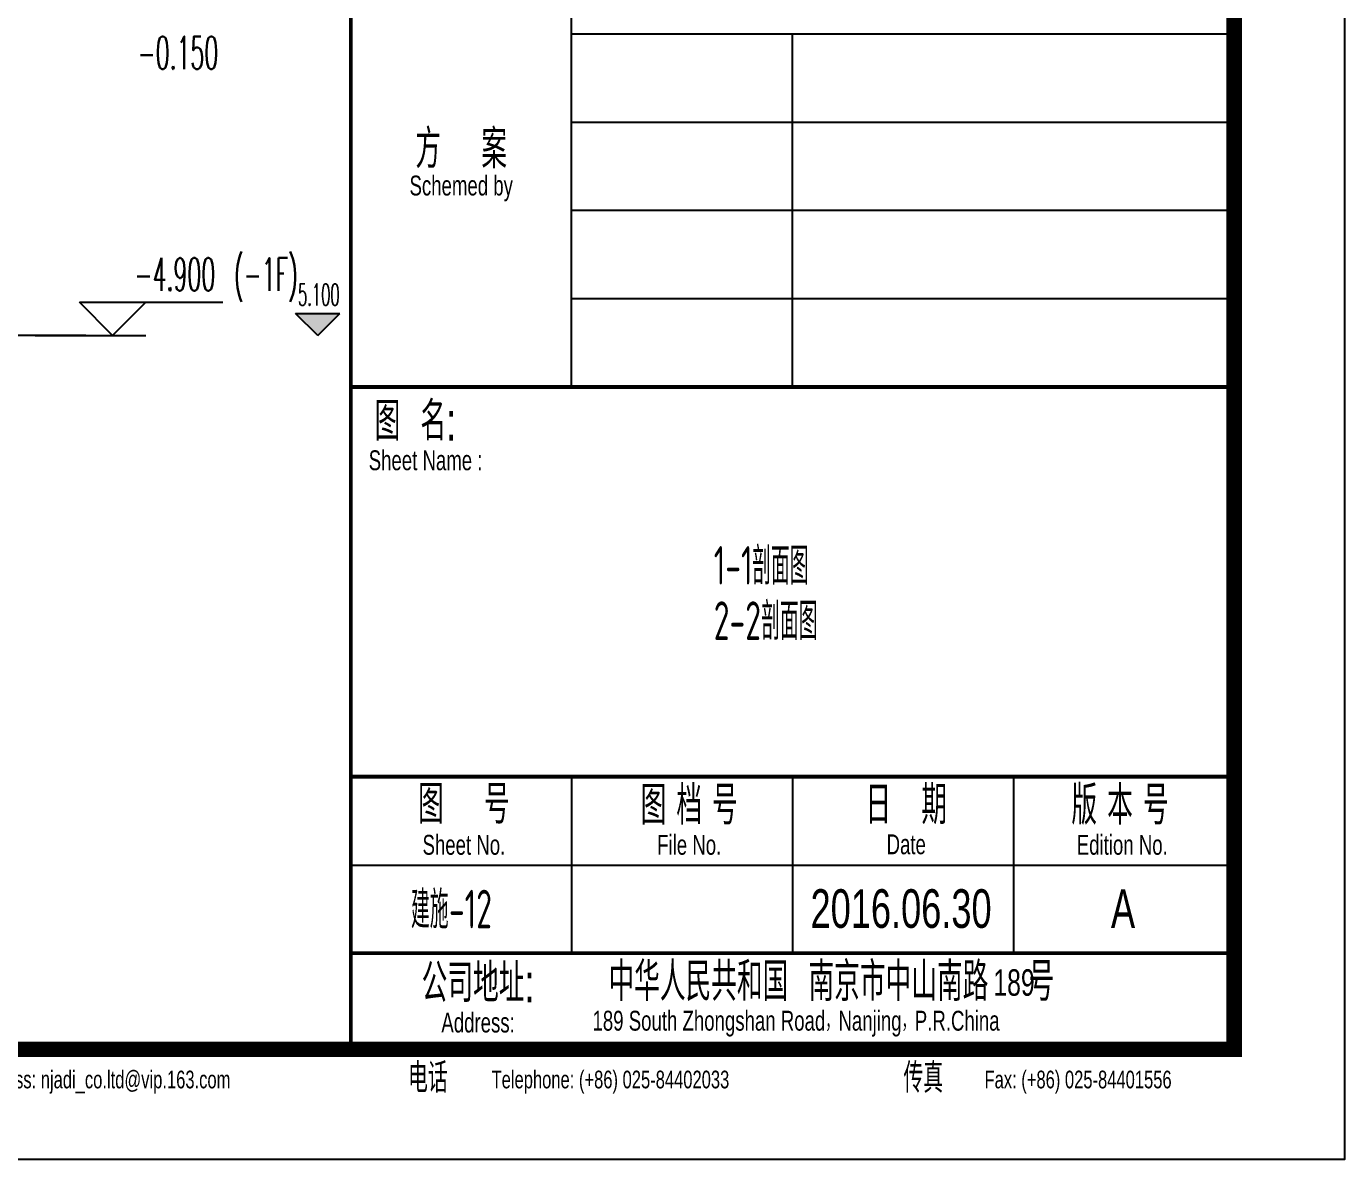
# Model space of a CAD drawing. Extents: x -59851 to 653804, y -249523 to 437614.
# Drawn here: x 635871 to 653777, y 348488 to 363888 of the extents above; entities that cross this region are included whole.
import ezdxf
from ezdxf.enums import TextEntityAlignment as Align

# ---------------------------------------------------------------- set-up
doc = ezdxf.new("R2010")
doc.units = 0
doc.header["$LTSCALE"] = 1000
doc.header["$MEASUREMENT"] = 0
for name, color, linetype in [('DIM_ELEV', 3, 'Continuous'), ('DOTE', 16, 'Continuous'), ('LABEL_FIXBOX_PM', 7, 'Continuous'), ('LABEL_FIXTXT_PM', 3, 'Continuous'), ('LABEL_TXT_PM', 1, 'Continuous'), ('PUB_TEXT', 7, 'Continuous')]:
    doc.layers.add(name, color=color, linetype=linetype)
doc.styles.add('_TCH_DIM', font='SIMPLEX.shx', dxfattribs={"width": 0.7, "bigfont": 'GBCBIG.shx'})
doc.styles.add('LABEL_FIXTXT_PM', font='pm_njadri_r.shx', dxfattribs={"width": 0.7, "bigfont": 'pm_njadri_hztxt.shx'})
doc.styles.add('LABEL_TXT_PM', font='pm_njadri_romans1.shx', dxfattribs={"width": 0.7, "bigfont": 'pm_njadri_hztxt.shx'})
doc.styles.get("Standard").update_dxf_attribs({"font": 'gbenor.shx', "width": 0.7, "bigfont": 'gbcbig.shx'})

# ---------------------------------------------------------------- blocks, each defined once
blk = doc.blocks.new('PMSheet_A1_20150113_5-3892016032414355901')
at = {"layer": 'LABEL_FIXBOX_PM'}
for p, q in [((770.9999999999998, 70.00000000000021), (770.9999999999998, 186.0000000000001)), ((790.9999999999998, 70.00000000000007), (790.9999999999998, 102.0000000000001)), ((770.9999999999998, 94.00000000000021), (831.0000000000003, 94.00000000000007)), ((770.9999999999998, 86.0000000000003), (831.0000000000003, 86.00000000000007)), ((770.9999999999998, 78.00000000000021), (831.0000000000003, 78.00000000000007)), ((751, 41.00000000000007), (751, 34.00000000000007)), ((771, 34.70000000000007), (770.9999999999998, 18.70000000000007)), ((791, 34.70000000000007), (790.9999999999998, 18.70000000000007)), ((811, 34.70000000000007), (810.9999999999998, 18.70000000000007)), ((751, 33.00000000000007), (751, 26.00000000000007)), ((830.9863040630127, 26.64139170119655), (750.8832155466647, 26.6413917011967)), ((751.3467729936677, 18.64139170119655), (750.8832155466647, 18.64139170119662))]:
    blk.add_line(p, q, dxfattribs=at)
blk.add_lwpolyline([(0, 594), (841, 594), (841, 7.275957614183426e-14), (0, 0)], close=True, dxfattribs=at)
at = {"layer": 'LABEL_FIXBOX_PM', "const_width": 1.4}
blk.add_lwpolyline([(831, 583.9999999999999), (25, 584), (24.99999999999942, 10.00000000000015), (831, 10.00000000000007)], close=True, dxfattribs=at)
at = {"layer": 'LABEL_FIXBOX_PM', "const_width": 0.35}
for points in [[(751, 10.00000000000007), (751, 583.9999999999999)], [(751.0000000000003, 70.00000000000007), (831.0000000000003, 70.00000000000007)], [(751, 34.70000000000007), (831, 34.70000000000007)], [(751, 18.70000000000007), (831, 18.70000000000007)]]:
    blk.add_lwpolyline(points, dxfattribs=at)
at = {"layer": 'LABEL_FIXBOX_PM'}
blk.add_lwpolyline([(770.9999999999998, 102.0000000000001), (831.0000000000003, 102.0000000000001)], dxfattribs=at)
at = {"layer": 'LABEL_FIXTXT_PM', "style": 'LABEL_FIXTXT_PM', "width": 0.7}
for s, height, p in [('方    案', 3.5, (761.0000000000003, 91.75285375648178)), ('Schemed by', 1.8, (761.0000000000003, 88.02183329568943)), ('图  名:', 3.5, (756.8480879226388, 67.08612305086645)), ('图    号', 3.5, (761.2438695494808, 32.28612305086652)), ('图 档 号', 3.5, (781.6481077556473, 32.28612305086652)), ('日   期', 3.5, (801.3008552390494, 32.28612305086637)), ('版 本 号', 3.5, (820.6585665128578, 32.28612305086652)), ('Sheet No.', 1.8, (761.2438695494808, 28.55510259007475)), ('File No.', 1.8, (781.6481077556473, 28.55510259007475)), ('Date', 1.8, (801.3008552390494, 28.5551025900746)), ('Edition No.', 1.8, (820.8636281933217, 28.55510259007475)), ('公司地址:', 3.5, (762.526711538664, 16.18612305086724)), ('中华人民共和国  南京市中山南路    号', 3.5, (794.5194197007257, 16.31747299610295)), ('Address:', 1.8, (762.526711538664, 12.45510259007489)), ('电话', 2.7, (757.98076106836, 7.548558719283101)), ('传真', 2.7, (802.8449567924699, 7.548558719283101))]:
    blk.add_text(s, height=height, dxfattribs=at).set_placement(p, align=Align.MIDDLE)
for s, p in [('Sheet Name :', (752.6209322721136, 63.35510259007468)), ('189 South Zhongshan Road，Nanjing，P.R.China', (772.8892087542393, 12.5864525353106))]:
    blk.add_text(s, height=1.8, dxfattribs=at).set_placement(p, align=Align.MIDDLE_LEFT)
blk.add_text('189', height=2.4, dxfattribs=at).set_placement((809.1869049702533, 14.84816732881627))
for s, p in [('Email Address: njadi_co.ltd@vip.163.com', (726.2669401233271, 6.45965327636317)), ('Telephone: (+86) 025-84402033', (774.5124669462862, 6.45965327636317)), ('Fax: (+86) 025-84401556', (816.86038345382, 6.45965327636317))]:
    blk.add_text(s, height=1.6, dxfattribs=at).set_placement(p, align=Align.CENTER)
at = {"layer": 'LABEL_TXT_PM', "style": 'LABEL_TXT_PM'}
for tag, height, width, p in [('修改图应说明理由', 4.5, 0.7, (788.3527573462349, 468.8000002302985)), ('出图章签名', 4.5, 0.7, (759.4576240145989, 338.0876217647297)), ('建设单位_U01', 4.5, 0.7, (800.9, 212.1409806592215)), ('建设单位', 4.5, 0.7, (800.9, 210.196966413124)), ('建设单位_D01', 4.5, 0.7, (800.9, 207.4028603965614)), ('项目名称_U01', 4.5, 0.7, (800.9, 200.423405518617)), ('项目名称', 4.5, 0.7, (800.9, 198.1938411146036)), ('项目名称_D01', 4.5, 0.7, (800.9, 195.2969664844489)), ('设计编号', 4.5, 0.6, (780.7578106115715, 187.8968758382629)), ('分项号', 4.5, 0.6, (820.2578106115715, 187.9968758382629)), ('项目经理', 4.5, 0.7, (780.2578106115715, 171.9968758382629)), ('项目经理签名', 4.5, 0.7, (810.1767543742553, 172.2645661011481)), ('审定', 4.5, 0.7, (780.2578106115715, 163.8968758382629)), ('审定签名', 4.5, 0.7, (810.1767543742553, 164.1645661011482)), ('审核签名', 4.5, 0.7, (810.1767543742553, 156.2645661011481)), ('审核', 4.5, 0.7, (780.2578106115715, 155.9968758382629)), ('项目负责', 4.5, 0.7, (780.2578106115715, 147.9968758382629)), ('项目负责签名', 4.5, 0.7, (810.1767543742553, 148.2645661011481)), ('专业负责', 4.5, 0.7, (780.2578106115715, 139.9968758382629)), ('专业负责签名', 4.5, 0.7, (810.1767543742553, 140.2645661011481)), ('校对', 4.5, 0.7, (780.2578106115715, 131.8968758382629)), ('校对签名', 4.5, 0.7, (810.1767543742553, 132.1645661011482)), ('设计', 4.5, 0.7, (780.2578106115715, 123.9968758382629)), ('设计签名', 4.5, 0.7, (810.1767543742553, 124.2645661011482)), ('绘制', 4.5, 0.7, (780.2578106115715, 115.8968758382629)), ('绘制签名', 4.5, 0.7, (810.1767543742553, 116.1645661011482)), ('方案_01', 4.5, 0.7, (780.2578106115715, 95.89687583826286)), ('方案_01签名', 4.5, 0.7, (810.1767543742553, 96.16456610114815)), ('方案_02签名', 4.5, 0.7, (810.1767543742553, 88.16456610114815)), ('方案_02', 4.5, 0.7, (780.2578106115715, 87.89687583826286)), ('方案_03', 4.5, 0.7, (780.2859341218744, 79.89687410125836)), ('方案_03签名', 4.5, 0.7, (810.2048778845583, 80.16456436414366)), ('方案_04', 4.5, 0.7, (780.2578106115715, 71.89687583826286)), ('方案_04签名', 4.5, 0.7, (810.1767543742553, 72.16456610114815)), ('图名_U02', 4.5, 0.7, (790.4995326305001, 60.19999965774634)), ('图名_U01', 4.5, 0.7, (790.4995326305001, 54.19999857040541)), ('图名', 4.5, 0.7, (790.4999994914999, 47.95548575023815)), ('图名_D01', 4.5, 0.7, (790.4995326305001, 42.39999965774634)), ('图名_D02', 4.5, 0.7, (790.4995326305001, 36.99999965774634)), ('图号', 3.5, 0.7, (760.9671832468131, 20.95312731177117)), ('图档号', 3.5, 0.7, (781.0999994915, 20.95312731177117)), ('日期', 3.5, 0.7, (801.0671832468131, 20.95312731177117)), ('版本号', 3.5, 0.7, (820.2671832468131, 20.95312731177117))]:
    blk.add_attdef(tag, text='', height=height, dxfattribs=dict(at, width=width)).set_placement(p, align=Align.CENTER)
blk = doc.blocks.new('zhonghaituqian033103dong')
at = {"layer": 'LABEL_TXT_PM', "style": 'LABEL_TXT_PM', "width": 0.7}
for s, height, p in [('南京海欣房地产开发有限公司', 450, (26376.18102510687, 197487.6124368451)), ('NO.2015G34地块', 450, (26356.22056235455, 196257.6124754179)), ('2016-5-01', 450, (24426.22045451868, 195267.6123952892)), ('3#', 450, (28396.22061002679, 195267.6123211646)), ('樊 嵘', 450, (24440.64313602191, 193620.2686946039)), ('陈 波', 450, (24440.64313602191, 192210.2686059705)), ('康雪梅', 450, (24440.64313602191, 191290.2686059705)), ('辛锋 康雪梅', 450, (24440.64313602191, 190460.2686059705)), ('李晓蕾', 450, (24440.64313602197, 189730.2686059705)), ('张建伟', 450, (24440.64313602191, 188930.2686059705)), ('张建伟', 450, (24440.64313602191, 188060.2686059705)), ('2016.06.30', 350, (26427.20596312685, 178567.4561919649)), ('A', 350, (28437.20596312685, 178567.4561919649))]:
    blk.add_text(s, height=height, dxfattribs=at).set_placement(p, align=Align.MIDDLE)

msp = doc.modelspace()

# ---------------------------------------------------------------- hatches: boundary and pattern name
at = {"layer": 'DIM_ELEV'}
msp.add_hatch(color=256, dxfattribs=at).paths.add_polyline_path([(639827.8914467912, 359687.8118863888), (639527.8914467912, 359987.8118863888), (640127.8914467912, 359987.8118863888)])

# ---------------------------------------------------------------- linework, layer by layer
for p, q in [((637042.2919433663, 359687.8118863888), (636592.2919433663, 360137.8118863888)), ((636592.2919433663, 360137.8118863888), (638539.5919433662, 360137.8118863888)), ((637042.2919433663, 359687.8118863888), (637492.2919433663, 360137.8118863888)), ((639827.8914467912, 359687.8118863888), (639527.8914467912, 359987.8118863888)), ((639527.8914467912, 359987.8118863888), (640127.8914467912, 359987.8118863888)), ((639827.8914467912, 359687.8118863888), (640127.8914467912, 359987.8118863888)), ((635992.2919433663, 359687.8118863888), (637492.2919433663, 359687.8118863888))]:
    msp.add_line(p, q, dxfattribs=at)
at = {"layer": 'DOTE'}
msp.add_line((636676.4764626038, 359687.8118863888), (590721.239332175, 359687.8118863888), dxfattribs=at)

# ---------------------------------------------------------------- block references
for name, p, xscale, yscale, zscale in [('PMSheet_A1_20150113_5-3892016032414355901', (527627.4994529202, 348488.0002684771), 150, 150, 150), ('zhonghaituqian033103dong', (608111.6130823663, 84049.08168811386), 1.5, 1.5, 1.5)]:
    msp.add_blockref(name, p, dxfattribs=dict(xscale=xscale, yscale=yscale, zscale=zscale))

# ---------------------------------------------------------------- texts
at = {"layer": 'PUB_TEXT', "style": '_TCH_DIM', "width": 0.4941176470588236}
for s, height, p in [('-0.150', 446.25, (637381.5919433662, 363305.3118863888)), ('(-1F)', 446.25, (638689.5919433662, 360295.3118863888)), ('-4.900', 446.25, (637339.5919433662, 360295.3118863888)), ('5.100', 297.5, (639559.8914467912, 360092.8118863888))]:
    msp.add_text(s, height=height, dxfattribs=at).set_placement(p)
at = {"layer": 'PUB_TEXT', "width": 0.7}
for s, height, p in [('1-1', 525, (645208.1447745203, 356301.0519404354)), ('剖面图', 506.3829787234042, (645728.7697745203, 356301.0519404354)), ('2-2', 525, (645208.1447745203, 355549.3441877969)), ('剖面图', 506.3829787234042, (645851.2697745203, 355549.3441877969)), ('建施', 506.3829787234042, (641095.0423144656, 351630.4398330924)), ('-12', 525, (641611.1061442528, 351630.4398330924))]:
    msp.add_text(s, height=height, dxfattribs=at).set_placement(p)

doc.saveas('drawing.dxf')
